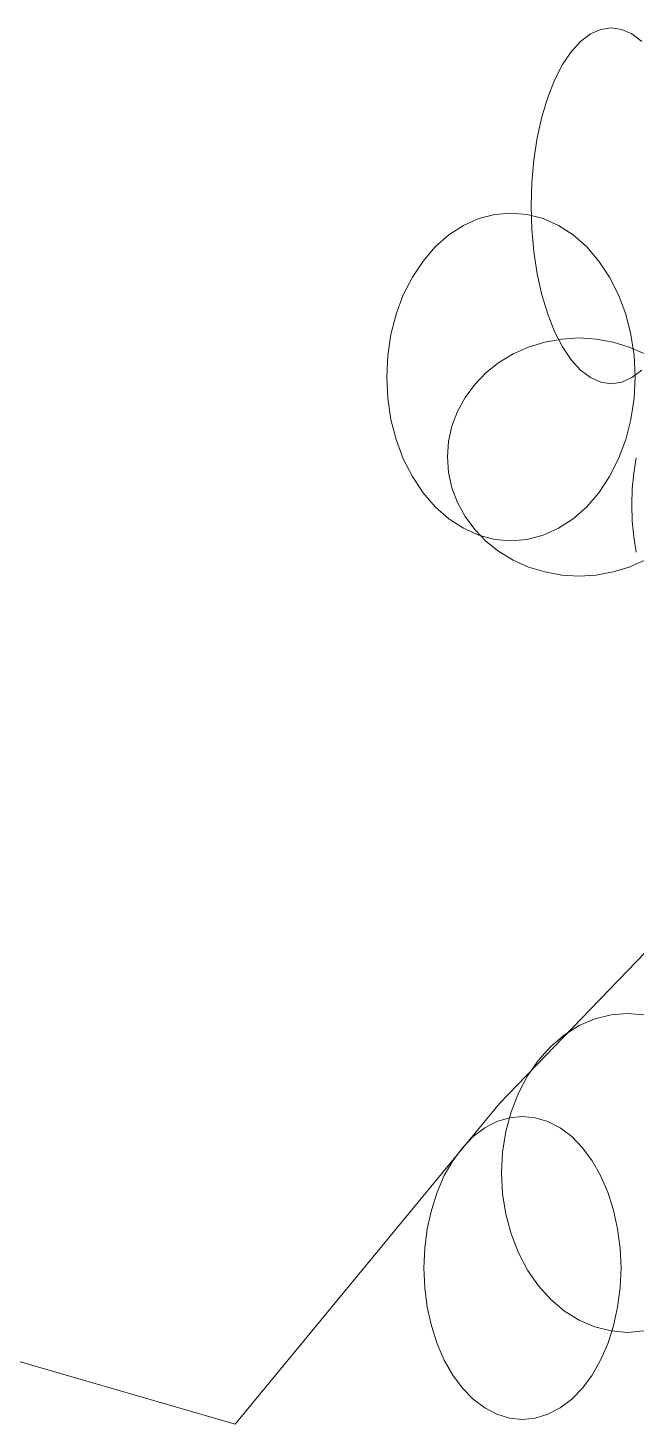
# Model space of a CAD drawing. Header units: millimetres. Extents: x -1800 to 33200, y -8500 to 38400.
# Drawn here: x 22962 to 23408, y 32098 to 33121 of the extents above; entities that cross this region are included whole.
import ezdxf

# ---------------------------------------------------------------- set-up
doc = ezdxf.new("R2010")
doc.units = ezdxf.units.MM
doc.layers.add('E-LANDSCAPE', color=8, linetype='Continuous', lineweight=9)
doc.layers.add('E-PLANT', color=3, linetype='Continuous', lineweight=13)

msp = doc.modelspace()

# ---------------------------------------------------------------- linework, layer by layer
at = {"layer": 'E-LANDSCAPE'}
msp.add_lwpolyline([(22919.8, 32153.7), (23114.1, 32097.6), (23308.3, 32332.6), (23502.5, 32534), (23696.8, 32630.8), (23891, 32521.4), (24085.3, 32449.6)], dxfattribs=at)
at = {"layer": 'E-PLANT'}
for points in [[(23412.7, 32870.5), (23405.4, 32865), (23397.9, 32861.6), (23390.2, 32860.5), (23382.5, 32861.6), (23375, 32865), (23367.7, 32870.5), (23360.8, 32878), (23354.4, 32887.5), (23348.6, 32898.7), (23343.6, 32911.6), (23339.3, 32925.7), (23335.9, 32941.1), (23333.4, 32957.2), (23331.9, 32973.9), (23331.4, 32991), (23331.9, 33008), (23333.4, 33024.7), (23335.9, 33040.9), (23339.3, 33056.2), (23343.6, 33070.4), (23348.6, 33083.2), (23354.4, 33094.5), (23360.8, 33103.9), (23367.7, 33111.5), (23375, 33117), (23382.5, 33120.3), (23390.2, 33121.4), (23397.9, 33120.3), (23405.4, 33117), (23412.7, 33111.5)], [(23414.8, 32731.2), (23403.5, 32726.1), (23391.6, 32722.5), (23379.2, 32720.2), (23366.6, 32719.5), (23354, 32720.2), (23341.6, 32722.5), (23329.6, 32726.1), (23318.3, 32731.2), (23307.8, 32737.5), (23298.3, 32745.1), (23290, 32753.7), (23283, 32763.1), (23277.4, 32773.4), (23273.3, 32784.2), (23270.8, 32795.4), (23270, 32806.8), (23270.8, 32818.2), (23273.3, 32829.4), (23277.4, 32840.2), (23283, 32850.4), (23290, 32859.9), (23298.3, 32868.5), (23307.8, 32876), (23318.3, 32882.4), (23329.6, 32887.4), (23341.6, 32891.1), (23354, 32893.3), (23366.6, 32894.1), (23379.2, 32893.3), (23391.6, 32891.1), (23403.5, 32887.4), (23414.8, 32882.4)], [(23408.6, 32737), (23406.8, 32748.2), (23405.7, 32759.8), (23405.3, 32771.6), (23405.7, 32783.4), (23406.8, 32795), (23408.6, 32806.2)], [(23414.2, 32165.9), (23402.2, 32164.9), (23390.1, 32165.9), (23378.2, 32168.9), (23366.8, 32173.8), (23355.9, 32180.5), (23345.9, 32189), (23336.8, 32199.1), (23328.8, 32210.6), (23322.1, 32223.3), (23316.7, 32237.1), (23312.8, 32251.5), (23310.5, 32266.5), (23309.7, 32281.8), (23310.5, 32297.1), (23312.8, 32312.1), (23316.7, 32326.5), (23322.1, 32340.2), (23328.8, 32353), (23336.8, 32364.5), (23345.9, 32374.5), (23355.9, 32383), (23366.8, 32389.8), (23378.2, 32394.7), (23390.1, 32397.7), (23402.2, 32398.7), (23414.2, 32397.7)]]:
    msp.add_lwpolyline(points, dxfattribs=at)
for points in [[(23407.8, 32865.5), (23407.1, 32849.9), (23404.7, 32834.4), (23400.9, 32819.6), (23395.6, 32805.5), (23389, 32792.4), (23381.1, 32780.6), (23372.2, 32770.2), (23362.2, 32761.5), (23351.5, 32754.5), (23340.2, 32749.5), (23328.5, 32746.4), (23316.6, 32745.4), (23304.7, 32746.4), (23293, 32749.5), (23281.7, 32754.5), (23271, 32761.5), (23261.1, 32770.2), (23252.1, 32780.6), (23244.3, 32792.4), (23237.6, 32805.5), (23232.4, 32819.6), (23228.5, 32834.4), (23226.2, 32849.9), (23225.4, 32865.5), (23226.2, 32881.2), (23228.5, 32896.6), (23232.4, 32911.5), (23237.6, 32925.6), (23244.3, 32938.7), (23252.1, 32950.5), (23261.1, 32960.9), (23271, 32969.6), (23281.7, 32976.5), (23293, 32981.6), (23304.7, 32984.7), (23316.6, 32985.7), (23328.5, 32984.7), (23340.2, 32981.6), (23351.5, 32976.5), (23362.2, 32969.6), (23372.2, 32960.9), (23381.1, 32950.5), (23389, 32938.7), (23395.6, 32925.6), (23400.9, 32911.5), (23404.7, 32896.6), (23407.1, 32881.2), (23407.8, 32865.5)], [(23397.4, 32212.1), (23396.8, 32197.6), (23394.9, 32183.4), (23391.9, 32169.6), (23387.7, 32156.6), (23382.4, 32144.5), (23376.2, 32133.5), (23369.1, 32124), (23361.2, 32115.9), (23352.7, 32109.5), (23343.8, 32104.8), (23334.5, 32102), (23325.1, 32101), (23315.6, 32102), (23306.3, 32104.8), (23297.4, 32109.5), (23288.9, 32115.9), (23281, 32124), (23273.9, 32133.5), (23267.7, 32144.5), (23262.4, 32156.6), (23258.2, 32169.6), (23255.2, 32183.4), (23253.3, 32197.6), (23252.7, 32212.1), (23253.3, 32226.6), (23255.2, 32240.9), (23258.2, 32254.6), (23262.4, 32267.7), (23267.7, 32279.8), (23273.9, 32290.7), (23281, 32300.3), (23288.9, 32308.4), (23297.4, 32314.8), (23306.3, 32319.5), (23315.6, 32322.3), (23325.1, 32323.2), (23334.5, 32322.3), (23343.8, 32319.5), (23352.7, 32314.8), (23361.2, 32308.4), (23369.1, 32300.3), (23376.2, 32290.7), (23382.4, 32279.8), (23387.7, 32267.7), (23391.9, 32254.6), (23394.9, 32240.9), (23396.8, 32226.6), (23397.4, 32212.1)]]:
    msp.add_lwpolyline(points, close=True, dxfattribs=at)

doc.saveas('drawing.dxf')
